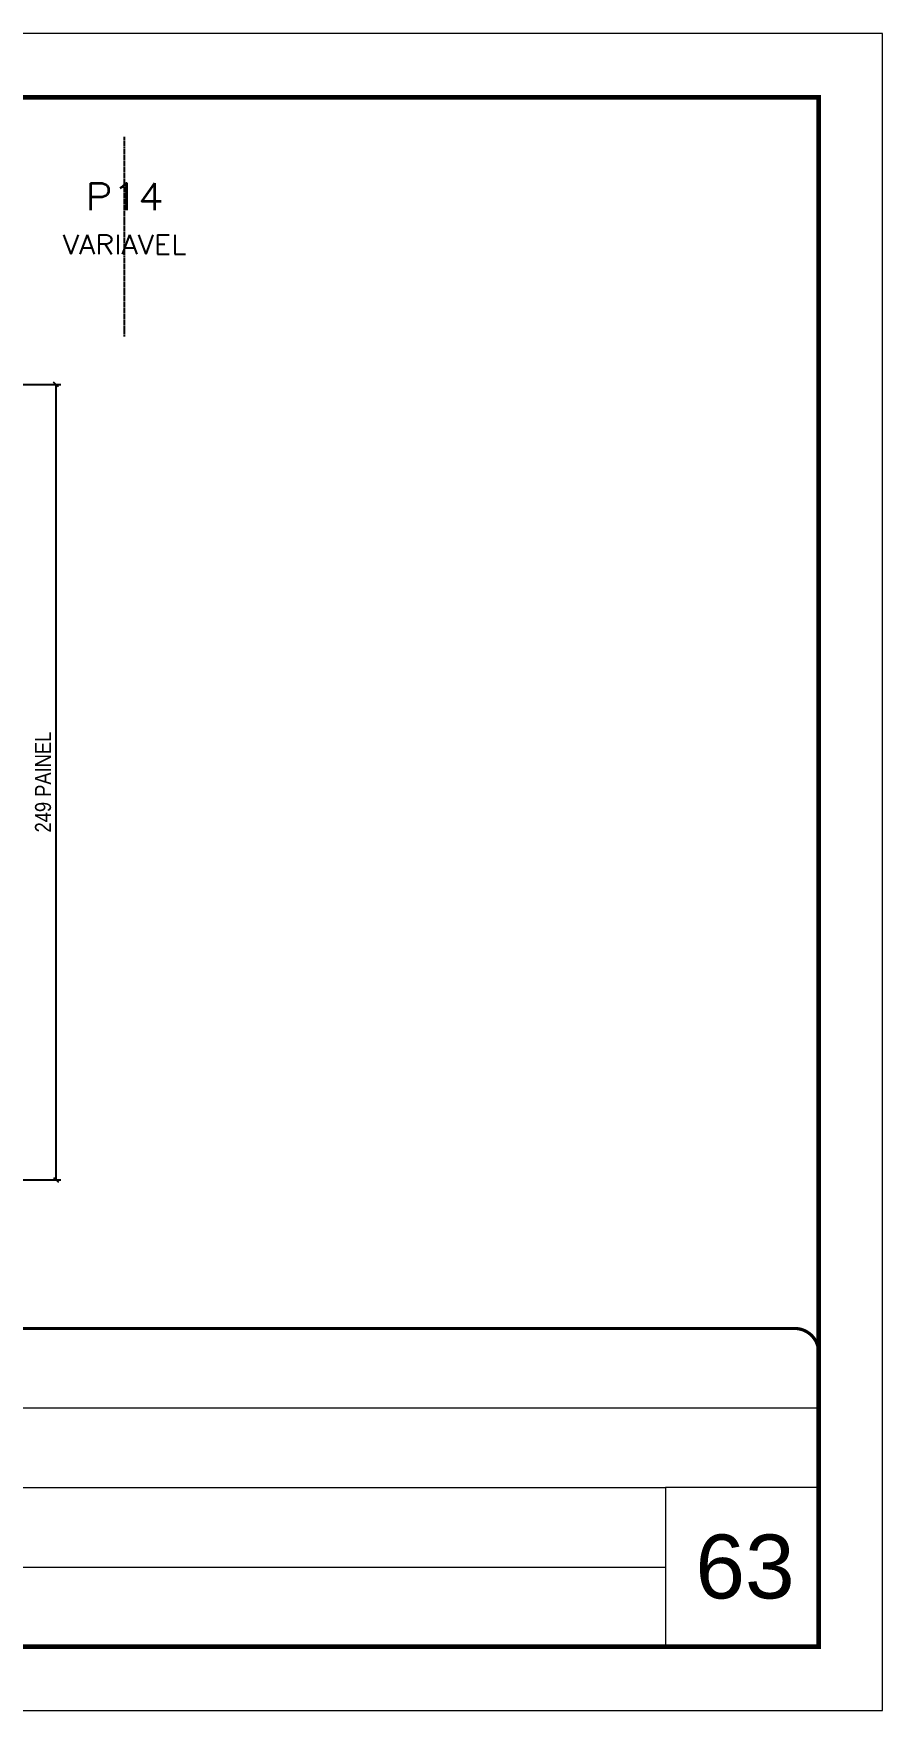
# Model space of a CAD drawing. Extents: x 2949 to 9203, y -16089 to 12527.
# Drawn here: x 7099 to 7631, y -5752 to -4702 of the extents above; entities that cross this region are included whole.
import ezdxf
from ezdxf.enums import TextEntityAlignment as Align

# ---------------------------------------------------------------- set-up
doc = ezdxf.new("R2010")
doc.units = 0
for name, pattern in [('CONTINUO', [0]), ('DASHED', [0.75, 0.5, -0.25]), ('HIDDEN', [0.375, 0.25, -0.125])]:
    doc.linetypes.add(name, pattern=pattern)
for name, color, linetype, lineweight in [('CARIMBO', 255, 'Continuous', 9), ('Folhas', 255, 'Continuous', 9), ('SARRAFO DE PRESSAO', 251, 'DASHED', 9), ('Texto Seção', 7, 'Continuous', 15)]:
    doc.layers.add(name, color=color, linetype=linetype, lineweight=lineweight)
for name, color, linetype in [('COTA', 241, 'Continuous'), ('Texto de Titulo', 7, 'Continuous'), ('Texto Qtd Sarr', 242, 'Continuous')]:
    doc.layers.add(name, color=color, linetype=linetype)
doc.styles.add('ARIAL', font='arial.ttf')
doc.styles.add('COTA TECNICA 2X', font='techl___.ttf', dxfattribs={"height": 10})
doc.styles.add('ROMANS', font='romans.shx')
doc.dimstyles.new('SECAO PILAR', dxfattribs={"dimtxt": 10, "dimasz": 3, "dimexe": 3, "dimexo": 3, "dimgap": 3, "dimtad": 1, "dimdec": 1, "dimlfac": 0.5, "dimzin": 12, "dimdsep": 46, "dimtxsty": 'COTA TECNICA 2X', "dimblk1": 'OBLIQUE', "dimblk2": 'OBLIQUE', "dimsah": 1, "dimcen": 0.9, "dimclrd": 256, "dimclre": 256, "dimclrt": 256, "dimadec": 1, "dimazin": 3, "dimtfac": 1, "dimtdec": 1, "dimtmove": 0, "dimatfit": 3, "dimfxl": 1, "dimtolj": 1, "dimtzin": 12, "dimarcsym": 0})

# ---------------------------------------------------------------- blocks, each defined once
blk = doc.blocks.new('9999999999')
at = {"color": 30, "linetype": 'CONTINUO'}
for p, q in [((98564.6, 34379.6), (99584, 34379.6)), ((98564.6, 34329.8), (99488, 34329.8)), ((99584, 34329.8), (99488, 34329.8)), ((99488, 34329.8), (99488, 34230.2)), ((98564.6, 34280), (99488, 34280))]:
    blk.add_line(p, q, dxfattribs=at)
at = {"color": 30, "linetype": 'CONTINUO', "const_width": 2}
blk.add_lwpolyline([(99584, 34230.2), (99584, 34414.4, 0.414214), (99569, 34429.4), (98229, 34429.4, 0.414214), (98214, 34414.4), (98214, 34245.2, 0.414214), (98229, 34230.2), (99584, 34230.2)], format="xyb", dxfattribs=at)
at = {"layer": 'Folhas'}
blk.add_lwpolyline([(98139, 34190.2), (99624, 34190.2), (99624, 35240.2), (98139, 35240.2)], close=True, dxfattribs=at)
at = {"layer": 'Folhas', "color": 30, "const_width": 3}
blk.add_lwpolyline([(98214, 34230.2), (99584, 34230.2), (99584, 35200.2), (98214, 35200.2)], close=True, dxfattribs=at)
blk = doc.blocks.new('titulo1')
at = {"layer": 'Defpoints', "color": 252, "linetype": 'HIDDEN', "ltscale": 2}
blk.add_line((0, 0), (0, 125), dxfattribs=at)
at = {"layer": 'Defpoints', "style": 'ROMANS', "oblique": 15}
blk.add_attdef('FOLHA', text='', height=10, dxfattribs=at).set_placement((0, 15.6), align=Align.MIDDLE_CENTER)
at = {"layer": 'Texto Qtd Sarr', "color": 3, "style": 'ROMANS', "oblique": 15}
for tag, height, p in [('TITULO', 17, (0, 71.4)), ('SEÇÃO', 12, (0, 41.5))]:
    blk.add_attdef(tag, text='', height=height, dxfattribs=at).set_placement(p, align=Align.MIDDLE_CENTER)
blk = doc.blocks.new('_Oblique')
at = {"color": 0, "linetype": 'ByBlock', "lineweight": -2}
blk.add_line((-0.5, -0.5), (0.5, 0.5), dxfattribs=at)
blk = doc.blocks.new('*D2478')
at = {"layer": 'COTA', "lineweight": -2, "transparency": 16777216}
for p, q in [((6981.4, -4921.6), (7116.5, -4921.6)), ((7113.5, -5419.6), (7113.5, -4921.6)), ((6981.4, -5419.6), (7116.5, -5419.6))]:
    blk.add_line(p, q, dxfattribs=at)
at = {"layer": 'Defpoints', "color": 0, "transparency": 16777216}
for p in [(6978.4, -4921.6), (7113.5, -4921.6), (6978.4, -5419.6)]:
    blk.add_point(p, dxfattribs=at)
at = {"layer": 'COTA', "lineweight": -2, "transparency": 16777216, "xscale": 3, "yscale": 3, "zscale": 3}
for p, rotation in [((7113.5, -4921.6), 90), ((7113.5, -5419.6), 270)]:
    blk.add_blockref('_Oblique', p, dxfattribs=dict(at, rotation=rotation))
at = {"layer": 'COTA', "transparency": 16777216, "insert": (7105.4, -5170.6), "char_height": 10, "attachment_point": 5, "rotation": 90, "style": 'COTA TECNICA 2X'}
blk.add_mtext('\\A1;249 PAINEL', dxfattribs=at)

msp = doc.modelspace()

# ---------------------------------------------------------------- block references
at = {"layer": 'SARRAFO DE PRESSAO', "color": 6, "linetype": 'ByBlock'}
msp.add_blockref('9999999999', (-91992.94, -39942.1), dxfattribs=at)
at = {"layer": 'Texto Seção'}
ref = msp.add_blockref('titulo1', (7156.4, -4891.52), dxfattribs=at)
ref.add_attrib('TITULO', 'P14', dxfattribs={"layer": 'Texto de Titulo', "color": 7, "height": 17, "style": 'ROMANS', "width": 1.1}).set_placement((7156.4, -4804.02), align=Align.MIDDLE_CENTER)
ref.add_attrib('SEÇÃO', 'VARIAVEL', dxfattribs={"layer": 'Texto de Titulo', "color": 7, "height": 12, "style": 'ROMANS', "width": 1.1}).set_placement((7156.4, -4834.02), align=Align.MIDDLE_CENTER)

# ---------------------------------------------------------------- texts
at = {"layer": 'CARIMBO', "style": 'ARIAL'}
msp.add_text('63', height=40, dxfattribs=at).set_placement((7513.89, -5681.75))

# ---------------------------------------------------------------- dimensions: what is measured, and where the dimension line sits
at = {"layer": 'COTA'}
dim = msp.add_linear_dim(base=(7113.48, -4921.59), p1=(6978.44, -5419.59), p2=(6978.4, -4921.59), angle=90, text='<> PAINEL', dimstyle='SECAO PILAR', dxfattribs=at)
dim.commit()
dim.dimension.update_dxf_attribs({"geometry": '*D2478', "text_midpoint": (7105.38, -5170.59)})

doc.saveas('drawing.dxf')
